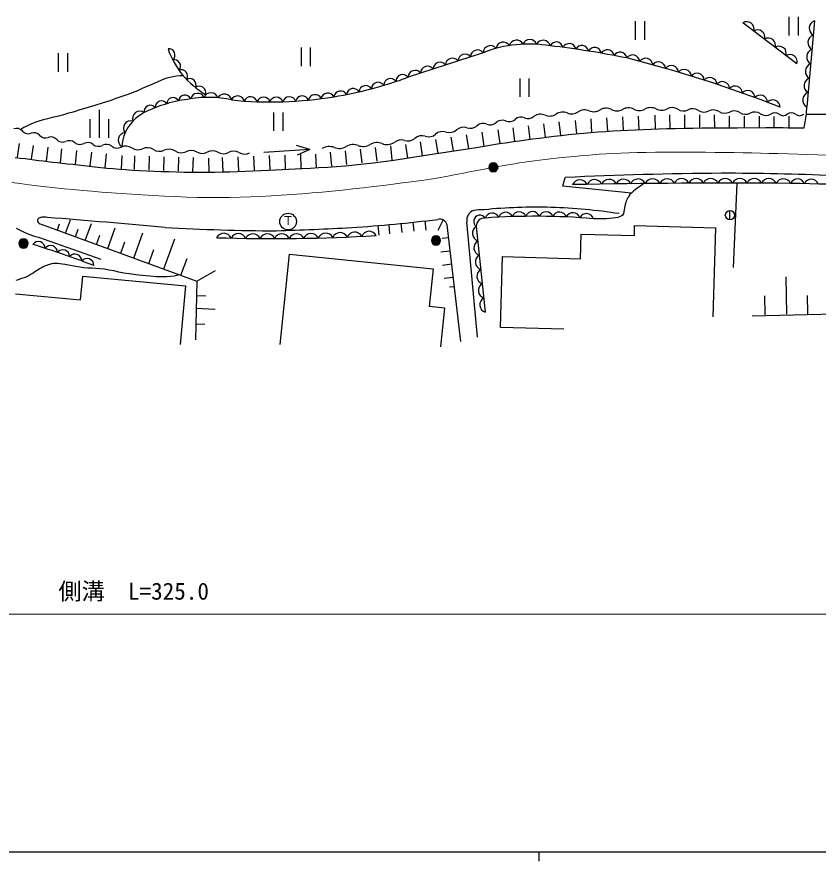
# Model space of a CAD drawing. Units: millimetres, scale not verified. Extents: x 40000 to 680000, y 20000 to 380000.
# Drawn here: x 211762 to 298115, y 204000 to 295040 of the extents above; entities that cross this region are included whole.
import ezdxf
from ezdxf.enums import TextEntityAlignment as Align

# ---------------------------------------------------------------- set-up
doc = ezdxf.new("R2010")
doc.units = ezdxf.units.MM
doc.header["$LTSCALE"] = 1000
doc.linetypes.add('CHAIN', pattern=[18.5, 12, -1.5, 3.5, -1.5])
for name, color, linetype, lineweight in [('M-BGD', 7, 'Continuous', 25), ('M-BMK', 2, 'CHAIN', 13), ('M-BMK-SRVR', 3, 'Continuous', 25), ('M-STR-HTXT', 7, 'Continuous', 13), ('M-TTL-BAND', 7, 'Continuous', 25)]:
    doc.layers.add(name, color=color, linetype=linetype, lineweight=lineweight)
doc.styles.add('ＭＳ ゴシック', font='')
doc.styles.get('ＭＳ ゴシック').set_extended_font_data('MS Gothic')

msp = doc.modelspace()

# ---------------------------------------------------------------- hatches: boundary and pattern name
at = {"layer": 'M-BGD'}
for points in [[(257434, 270930, 0.41421), (256934, 271430, 0.41421), (256434, 270930, 0.41421), (256934, 270430, 0.41421)], [(212972, 270612, 1), (211972, 270612, 1)]]:
    msp.add_hatch(color=256, dxfattribs=at).paths.add_polyline_path(points)
at = {"layer": 'M-BMK-SRVR'}
msp.add_hatch(color=256, dxfattribs=at).paths.add_polyline_path([(263615, 278814, 0.41421), (263115, 279314, 0.41421), (262615, 278814, 1)])

# ---------------------------------------------------------------- linework, layer by layer
at = {"layer": 'M-BGD'}
for p, q in [((294972, 295040), (294972, 293040)), ((295972, 295040), (295972, 293040)), ((278391, 294566), (278391, 292566)), ((279391, 294566), (279391, 292566)), ((295820, 289988), (290018, 294409)), ((297736, 294624), (296886, 285335)), ((242386, 291723), (242386, 289723)), ((243386, 291723), (243386, 289723)), ((216211, 291131), (216211, 289131)), ((217211, 291131), (217211, 289131)), ((262007, 291176), (253924, 288544)), ((265955, 288407), (265955, 286407)), ((266955, 288407), (266955, 286407)), ((220660, 282010), (220660, 285010)), ((239425, 284735), (239425, 282735)), ((240425, 284735), (240425, 282735)), ((275436, 282711), (275347, 284139)), ((277140, 282812), (277052, 284244)), ((278846, 282892), (278756, 284349)), ((280503, 284458), (280555, 282957)), ((282157, 283007), (282150, 284466)), ((283763, 283042), (283755, 284474)), ((285368, 283063), (285361, 284482)), ((286973, 283077), (286966, 284491)), ((288579, 283085), (288572, 284348)), ((290184, 283092), (290178, 284336)), ((291790, 283097), (291783, 284334)), ((293395, 283099), (293389, 284313)), ((295001, 283090), (294994, 284333)), ((296854, 284562), (298976, 284555)), ((219660, 282010), (219660, 284010)), ((221660, 282010), (221660, 284010)), ((267079, 281841), (266894, 283284)), ((268728, 282054), (268543, 283496)), ((270379, 282252), (270192, 283707)), ((271946, 283883), (272086, 282436)), ((273733, 282586), (273643, 284033)), ((260468, 280853), (260236, 282335)), ((262128, 281114), (261895, 282595)), ((263586, 282846), (263820, 281379)), ((265432, 281621), (265245, 283073)), ((211828, 279908), (212041, 281393)), ((255489, 280072), (255257, 281554)), ((257149, 280333), (256916, 281815)), ((258808, 280593), (258576, 282075)), ((213342, 279691), (213555, 281176)), ((215113, 280986), (214933, 279464)), ((216459, 279302), (216618, 280794)), ((218061, 279131), (218220, 280623)), ((219663, 278960), (219823, 280451)), ((243332, 280747), (238365, 280426)), ((243332, 280747), (241892, 281168)), ((243332, 280747), (241958, 280144)), ((245716, 278947), (245557, 280439)), ((247339, 279120), (247180, 280612)), ((248961, 279293), (248802, 280785)), ((250584, 279466), (250425, 280958)), ((252207, 279639), (252048, 281131)), ((253659, 281275), (253878, 279819)), ((221266, 278789), (221425, 280280)), ((223056, 280109), (223008, 278613)), ((224442, 278567), (224490, 280066)), ((226015, 278516), (226063, 280016)), ((227589, 278466), (227637, 279965)), ((229162, 278415), (229211, 279914)), ((230736, 278364), (230784, 279864)), ((232424, 279809), (232440, 278299)), ((233993, 278379), (233934, 279878)), ((235676, 278445), (235618, 279944)), ((237360, 278511), (237301, 280010)), ((239043, 278577), (238984, 280076)), ((240726, 278643), (240668, 280142)), ((242410, 278709), (242351, 280207)), ((243950, 280230), (244034, 278771)), ((270617, 276801), (270866, 277716)), ((277994, 276037), (270617, 276801)), ((289368, 277110), (288956, 268031)), ((288616, 273157), (288616, 274157)), ((217003, 271713), (217534, 273167)), ((257695, 273139), (257138, 272006)), ((288616, 273657), (288617, 273658)), ((216324, 272671), (216095, 272044)), ((219124, 270940), (219787, 272757)), ((221557, 270053), (222371, 272287)), ((250791, 271514), (250704, 272536)), ((251835, 272652), (251935, 271657)), ((253134, 272782), (253234, 271787)), ((254434, 272912), (254533, 271917)), ((255733, 273042), (255833, 272047)), ((259608, 260030), (258128, 272617)), ((261414, 260506), (260260, 272944)), ((261279, 272430), (262239, 263189)), ((218064, 271326), (218362, 272144)), ((220340, 270496), (220710, 271509)), ((224355, 269032), (225345, 271747)), ((272495, 268963), (272570, 271612)), ((272570, 271612), (278313, 271450)), ((212472, 270612), (212473, 270612)), ((214076, 271268), (220812, 268920)), ((222956, 269542), (223407, 270780)), ((227582, 267856), (228774, 271123)), ((256934, 270930), (256935, 270931)), ((258293, 271211), (257584, 271127)), ((225969, 268444), (226514, 269939)), ((258461, 269786), (257468, 269669)), ((229447, 267176), (230101, 268969)), ((263876, 261561), (264092, 269200)), ((264092, 269200), (272495, 268963)), ((231170, 266547), (233169, 267675)), ((258628, 268361), (257635, 268244)), ((258796, 266936), (257803, 266820)), ((294746, 262978), (294657, 266991)), ((258394, 265922), (258908, 265983)), ((211617, 265178), (218634, 264510)), ((231130, 265006), (232128, 264957)), ((292401, 262925), (292356, 264971)), ((297014, 263029), (296970, 264998)), ((231094, 263612), (233124, 263513)), ((257878, 263629), (256197, 263801)), ((257454, 259476), (257878, 263629)), ((231051, 261942), (232018, 261896)), ((270728, 261367), (263876, 261561))]:
    msp.add_line(p, q, dxfattribs=at)
for points in [[(229696, 288690), (229319, 288670), (228957, 288632), (228606, 288577), (228260, 288505), (227915, 288416), (227587, 288309), (227279, 288184), (226968, 288043), (226626, 287886), (226230, 287714), (225775, 287520), (225277, 287305), (224744, 287077), (224181, 286847), (223594, 286622), (223291, 286513), (222978, 286403), (222656, 286294), (222328, 286185), (221993, 286075), (221653, 285966), (221310, 285857), (220964, 285748), (220272, 285530), (219919, 285420), (219555, 285307), (219183, 285193), (218807, 285078), (218431, 284965), (218058, 284853), (217694, 284745), (217341, 284642), (217003, 284545), (216685, 284454), (216098, 284300), (215558, 284174), (215057, 284060), (214583, 283940), (214127, 283799), (213690, 283639), (213279, 283470), (212892, 283290), (212526, 283095), (212181, 282882)], [(296611, 283068), (296855, 284576), (296886, 285335)], [(211589, 279893), (212121, 279820), (212638, 279751), (213140, 279685), (213633, 279622), (214121, 279562), (214609, 279503), (215102, 279444), (215603, 279386), (216118, 279328), (216651, 279269), (217207, 279207), (217781, 279143), (219560, 278938), (220178, 278869), (220809, 278802), (221457, 278738), (222121, 278678), (222802, 278622), (223504, 278573), (224228, 278528), (224978, 278486), (225749, 278447), (226537, 278411), (227339, 278378), (228152, 278351), (228971, 278328), (229793, 278311), (230614, 278299), (231432, 278295), (232245, 278297), (233059, 278306), (233874, 278321), (234694, 278341), (235518, 278367), (236350, 278397), (237191, 278431), (238042, 278468), (238906, 278509), (242477, 278685), (243393, 278734), (244320, 278787), (245258, 278847), (246209, 278915), (247172, 278993), (248150, 279082), (249142, 279184), (250174, 279304), (251259, 279444), (252381, 279600), (253521, 279766), (254662, 279938), (255787, 280111), (258892, 280597), (260568, 280852), (261269, 280962), (261902, 281064), (263565, 281338), (264102, 281424), (264661, 281510), (265260, 281597), (265916, 281687), (266621, 281781), (267348, 281877), (268095, 281974), (268859, 282070), (269637, 282165), (270424, 282258), (271219, 282346), (272017, 282429), (272817, 282507), (273613, 282576), (274407, 282639), (275202, 282696), (276000, 282747), (276802, 282794), (277610, 282836), (278426, 282875), (279251, 282910), (280088, 282941), (280937, 282970), (281802, 282997), (282701, 283021), (283643, 283040), (284616, 283055), (285604, 283066), (286593, 283075), (287569, 283081), (289425, 283089), (292478, 283100), (293141, 283099), (293767, 283098), (294355, 283095), (294901, 283091), (295403, 283086), (295857, 283081), (296260, 283074), (296611, 283068)], [(279344, 277067), (279000, 276834), (278696, 276615), (278428, 276411), (278195, 276218), (277994, 276037), (277833, 275871), (277715, 275721), (277626, 275580), (277553, 275444), (277483, 275307), (277422, 275174), (277379, 275050), (277344, 274925), (277311, 274790), (277272, 274638), (277238, 274453), (277216, 274241), (277186, 274025), (277130, 273826), (277029, 273668), (276888, 273555), (276718, 273473), (276514, 273413), (276271, 273368), (275982, 273328), (275649, 273296), (275275, 273276), (274859, 273267), (274400, 273268), (273897, 273276)], [(215059, 273412), (214883, 273433), (214723, 273443), (214578, 273442), (214448, 273432), (214334, 273412), (214235, 273381), (214151, 273337), (214083, 273285), (214031, 273229), (213996, 273172), (213984, 273064), (214018, 272948), (214075, 272848), (214149, 272772), (214246, 272713), (214362, 272676)], [(214362, 272676), (231170, 266547), (231006, 260231)], [(278313, 271450), (278343, 272527), (287046, 272281), (286776, 262702)], [(240144, 259724), (241136, 269443), (256612, 267863), (256197, 263801)], [(229172, 267276), (228983, 267166), (228698, 267085), (228329, 267031), (227887, 267002), (227385, 266996), (226783, 267020), (226073, 267075), (225314, 267151), (224567, 267237), (223892, 267324), (223293, 267418), (222731, 267527), (222199, 267639), (221688, 267742), (221192, 267824), (220714, 267876), (220259, 267908), (219822, 267930), (219396, 267955), (218974, 267994), (218547, 268054), (218122, 268127), (217708, 268204), (217321, 268274), (216970, 268330), (216397, 268412), (216155, 268440), (215926, 268451), (215699, 268441), (215474, 268405), (215258, 268346), (215052, 268271), (214856, 268189), (214669, 268108), (214499, 268028), (214346, 267944), (214199, 267855), (214047, 267760), (213880, 267658), (213697, 267543), (213506, 267416), (213307, 267285), (213098, 267158), (212880, 267043), (212649, 266947), (212406, 266863), (212155, 266784), (211901, 266700), (211651, 266603)], [(218634, 264510), (218879, 267082), (229945, 266029), (229342, 259697)], [(291009, 262791), (304379, 263142), (311012, 262405), (316557, 260229)]]:
    msp.add_lwpolyline(points, dxfattribs=at)
for points in [[(257434, 270930, 0.41421), (256934, 271430, 0.41421), (256434, 270930, 0.41421), (256934, 270430, 0.41421)], [(212972, 270612, 1), (211972, 270612, 1)]]:
    msp.add_lwpolyline(points, format="xyb", close=True, dxfattribs=at)
for centre, radius in [((288616, 273657), 500), ((240990, 272967), 900)]:
    msp.add_circle(centre, radius, dxfattribs=at)
for centre, radius, start, end in [((290427, 293743), 782, 343.83446, 121.54373), ((298018, 293818), 854, 109.27147, 240.27173), ((291588, 292859), 782, 343.83446, 121.54373), ((264178, 291535), 780, 31.54975, 172.56184), ((265601, 291760), 780, 25.37427, 166.38636), ((267040, 291830), 780, 19.19878, 160.21088), ((268478, 291745), 780, 13.0233, 154.03539), ((269901, 291607), 733, 11.33557, 154.62693), ((292748, 291974), 782, 343.83446, 121.54373), ((297876, 292269), 854, 109.27147, 240.27173), ((228115, 290920), 680, 310.48771, 95.6823), ((236663, 294563), 9111, 198.9993, 239.8563), ((261411, 290717), 752, 37.60571, 178.46635), ((266971, 278457), 13654, 80.4416, 111.31903), ((262787, 291159), 780, 37.72524, 178.73733), ((257952, 194555), 98018, 78.50525, 83.38816), ((271278, 291427), 733, 10.52175, 153.81312), ((272653, 291228), 733, 9.70793, 152.9993), ((274024, 291009), 733, 8.89411, 152.18548), ((275393, 290771), 733, 8.0803, 151.37166), ((293909, 291090), 782, 343.83446, 121.54373), ((297735, 290721), 854, 109.27147, 240.27173), ((228720, 289742), 680, 318.65911, 103.8537), ((258717, 289840), 752, 37.60571, 178.46635), ((260064, 290279), 752, 37.60571, 178.46635), ((276757, 290514), 733, 7.26648, 150.55785), ((278119, 290165), 773, 6.13467, 145.10005), ((244969, 160893), 133727, 68.48463, 75.92748), ((279516, 289798), 773, 5.51443, 144.47981), ((295069, 290206), 782, 343.83446, 121.54373), ((256023, 288963), 752, 37.60571, 178.46635), ((257370, 289401), 752, 37.60571, 178.46635), ((280910, 289417), 773, 4.89419, 143.85957), ((282299, 289020), 773, 4.27396, 143.23934), ((297593, 289173), 854, 109.27147, 240.27173), ((229485, 288662), 680, 326.83051, 112.0251), ((253351, 288094), 729, 38.1603, 180.63661), ((254676, 288524), 752, 37.60571, 178.46635), ((283683, 288608), 773, 3.65372, 142.6191), ((285064, 288182), 773, 3.03348, 141.99886), ((230397, 287702), 680, 335.00191, 120.1965), ((239015, 328806), 42933, 279.2666, 290.31953), ((250705, 287257), 729, 34.47599, 176.9523), ((252035, 287654), 729, 36.31814, 178.79445), ((286439, 287740), 773, 2.41324, 141.37862), ((287810, 287284), 773, 1.79301, 140.75839), ((297451, 287625), 854, 109.27147, 240.27173), ((231241, 286012), 784, 25.7025, 167.1091), ((231436, 286881), 680, 343.17331, 128.3679), ((232682, 286075), 784, 17.87977, 159.28638), ((245278, 286097), 732, 27.27748, 169.42084), ((246649, 286324), 729, 28.94953, 171.42583), ((248011, 286591), 729, 30.79168, 173.26799), ((249363, 286902), 729, 32.63384, 175.11014), ((289176, 286813), 773, 1.17277, 140.13815), ((290536, 286327), 773, 0.55253, 139.51791), ((297310, 286077), 854, 109.27147, 240.27173), ((232142, 271322), 14958, 96.39606, 116.46043), ((227345, 285306), 674, 32.61967, 185.25292), ((228586, 285672), 674, 27.60358, 180.23682), ((229854, 285928), 674, 22.58749, 175.22073), ((232420, 275507), 10855, 76.849, 100.31716), ((234118, 285941), 784, 10.05705, 151.46366), ((235561, 285785), 732, 14.26134, 156.4047), ((239050, 328533), 42659, 264.40329, 279.27888), ((236949, 285694), 732, 16.12079, 158.26415), ((238341, 285649), 732, 17.98023, 160.1236), ((239733, 285648), 732, 19.83968, 161.98305), ((241124, 285693), 732, 21.69913, 163.84249), ((242513, 285783), 732, 23.55858, 165.70194), ((243898, 285918), 732, 25.41803, 167.56139), ((291891, 285826), 773, 359.93229, 138.89767), ((293241, 285311), 773, 359.31206, 138.27744), ((226140, 284833), 674, 37.63576, 190.26901), ((272963, 283747), 1261, 67.3974, 123.85609), ((273932, 286075), 1261, 247.3974, 303.85609), ((275254, 283902), 1285, 62.87338, 118.79531), ((276426, 286189), 1285, 242.87338, 298.79531), ((277664, 283937), 1285, 62.87338, 118.79531), ((278835, 286224), 1285, 242.87338, 298.79531), ((280073, 283972), 1285, 62.87338, 118.79531), ((281245, 286259), 1285, 242.87338, 298.79531), ((282371, 284139), 1116, 56.88691, 116.99296), ((283590, 286008), 1116, 236.88691, 296.99296), ((284602, 284020), 1116, 56.88691, 116.99296), ((286834, 283900), 1116, 56.88691, 116.99296), ((227487, 280765), 4430, 116.97193, 175.93214), ((225006, 284081), 788, 53.26044, 200.33683), ((266110, 283261), 972, 67.15408, 131.66436), ((266865, 285052), 972, 247.15408, 311.66436), ((268214, 283279), 1261, 67.3974, 123.85609), ((269183, 285607), 1261, 247.3974, 303.85609), ((270588, 283513), 1261, 67.3974, 123.85609), ((271558, 285841), 1261, 247.3974, 303.85609), ((285822, 285889), 1116, 236.88691, 296.99296), ((288053, 285770), 1116, 236.88691, 296.99296), ((289066, 283781), 1116, 56.88691, 116.99296), ((290285, 285650), 1116, 236.88691, 296.99296), ((291298, 283662), 1116, 56.88691, 116.99296), ((292517, 285531), 1116, 236.88691, 296.99296), ((293467, 283957), 729, 52.59148, 127.40852), ((294353, 285116), 729, 232.59148, 307.40852), ((295239, 283957), 729, 52.59148, 127.40852), ((296125, 285116), 729, 232.59148, 307.40852), ((224035, 283054), 788, 72.91384, 219.99023), ((259894, 281976), 1161, 72.07836, 130.97327), ((260609, 284185), 1161, 252.07836, 310.97327), ((262016, 282582), 972, 67.15408, 131.66436), ((262771, 284374), 972, 247.15408, 311.66436), ((264063, 282922), 972, 67.15408, 131.66436), ((264818, 284713), 972, 247.15408, 311.66436), ((211737, 282180), 830, 41.14729, 111.12178), ((212987, 283273), 830, 221.14729, 291.12178), ((213585, 281724), 830, 41.14729, 111.12178), ((214835, 282816), 830, 221.14729, 291.12178), ((223466, 281759), 788, 92.56724, 239.64363), ((255420, 281063), 1161, 72.07836, 130.97327), ((256134, 283273), 1161, 252.07836, 310.97327), ((257657, 281519), 1161, 72.07836, 130.97327), ((258371, 283729), 1161, 252.07836, 310.97327), ((215433, 281268), 830, 41.14729, 111.12178), ((216683, 282360), 830, 221.14729, 291.12178), ((217407, 280773), 917, 51.08347, 117.5617), ((218559, 282200), 917, 231.08347, 297.5617), ((219407, 280574), 917, 51.08347, 117.5617), ((250590, 280004), 1477, 68.60647, 120.70622), ((251667, 282753), 1477, 248.60647, 300.70622), ((253183, 280607), 1161, 72.07836, 130.97327), ((253897, 282816), 1161, 252.07836, 310.97327), ((220559, 282001), 917, 231.08347, 297.5617), ((221407, 280376), 917, 51.08347, 117.5617), ((222559, 281802), 917, 231.08347, 297.5617), ((223491, 279892), 1210, 57.13715, 114.8144), ((224804, 281924), 1210, 237.13715, 294.8144), ((225819, 279728), 1210, 57.13715, 114.8144), ((227131, 281760), 1210, 237.13715, 294.8144), ((228147, 279564), 1210, 57.13715, 114.8144), ((229459, 281596), 1210, 237.13715, 294.8144), ((230524, 279469), 1170, 59.79595, 118.45024), ((231702, 281492), 1170, 239.79595, 298.45024), ((232817, 279434), 1170, 59.79595, 118.45024), ((233995, 281457), 1170, 239.79595, 298.45024), ((235110, 279399), 1170, 59.79595, 118.45024), ((236288, 281422), 1170, 239.79595, 298.45024), ((245420, 279582), 1477, 68.60647, 120.70622), ((246497, 282332), 1477, 248.60647, 300.70622), ((248005, 279793), 1477, 68.60647, 120.70622), ((249082, 282543), 1477, 248.60647, 300.70622), ((290658, -141713), 419896, 90.4054, 92.70168), ((287871, 7416), 270757, 87.48255, 90.03878), ((287841, -533583), 810695, 89.48322, 91.1442), ((272443, 276601), 863, 25.95324, 156.22443), ((274009, 276630), 863, 25.84251, 156.1137), ((275574, 276655), 863, 25.73178, 156.00297), ((277140, 276677), 863, 25.62104, 155.89224), ((278706, 276696), 863, 25.51031, 155.7815), ((280272, 276712), 863, 25.39958, 155.67077), ((281838, 276726), 863, 25.28885, 155.56004), ((283404, 276736), 863, 25.17812, 155.44931), ((284970, 276743), 863, 25.06738, 155.33858), ((286536, 276747), 863, 24.95665, 155.22784), ((288103, 276748), 863, 24.84592, 155.11711), ((289669, 276746), 863, 24.73519, 155.00638), ((291235, 276741), 863, 24.62445, 154.89565), ((292801, 276733), 863, 24.51372, 154.78492), ((294367, 276721), 863, 24.40299, 154.67418), ((295889, 276769), 798, 20.87414, 157.21747), ((291975, 41803), 235297, 85.25861, 89.22615), ((297368, 276740), 798, 20.51346, 156.85678), ((261358, 273120), 1112, 109.16228, 189.12466), ((261929, 268460), 5788, 88.04382, 99.30518), ((267766, 216555), 57964, 88.43755, 95.58337), ((267341, 273257), 780, 20.99321, 159.473), ((267313, 212313), 62218, 81.34138, 88.12694), ((119159, -929502), 1206731, 84.83713, 85.44183), ((235900, 447010), 175101, 273.91189, 276.96044), ((257326, 272392), 833, 15.67074, 104.3319), ((261669, 272980), 675, 32.43833, 234.69748), ((262149, 272476), 871, 84.11368, 183.02213), ((262984, 273112), 780, 24.34639, 162.82618), ((267644, 198757), 74781, 85.20334, 94.14515), ((264435, 273189), 780, 23.22867, 161.70845), ((265888, 273237), 780, 22.11094, 160.59072), ((268794, 273249), 780, 19.87549, 158.35527), ((270247, 273212), 780, 18.75776, 157.23754), ((271699, 273147), 780, 17.64003, 156.11982), ((273149, 273054), 780, 16.52231, 155.00209), ((216610, 280653), 9720, 239.62411, 254.88766), ((240642, 502648), 230676, 266.79604, 269.77098), ((222186, 783598), 511925, 271.96282, 272.87311), ((261707, 271696), 849, 120.217, 251.63487), ((234065, 270840), 863, 23.45687, 153.5167), ((239235, 466545), 195410, 268.25751, 273.30146), ((235631, 270805), 863, 23.91541, 153.97524), ((237198, 270783), 863, 24.37395, 154.43378), ((238765, 270773), 863, 24.83249, 154.89232), ((240331, 270775), 863, 25.29103, 155.35086), ((241898, 270790), 863, 25.74957, 155.8094), ((243465, 270818), 863, 26.20811, 156.26794), ((245031, 270858), 863, 26.66665, 156.72648), ((246597, 270910), 863, 27.12519, 157.18503), ((248162, 270976), 863, 27.58373, 157.64357), ((249727, 271053), 863, 28.04227, 158.10211), ((180493, 165067), 110478, 69.01954, 72.62772), ((214072, 270074), 733, 0.62163, 143.91217), ((261867, 270156), 849, 120.217, 251.63487), ((215392, 269643), 733, 359.9, 143.19053), ((216706, 269195), 733, 359.17836, 142.4689), ((218015, 268731), 733, 358.45673, 141.74726), ((219318, 268250), 733, 357.73509, 141.02563), ((262027, 268615), 849, 120.217, 251.63487), ((262187, 267075), 849, 120.217, 251.63487), ((262346, 265535), 849, 120.217, 251.63487), ((262506, 263995), 849, 120.217, 251.63487)]:
    msp.add_arc(centre, radius, start, end, dxfattribs=at)
at = {"layer": 'M-BMK'}
for points in [[(263606, 278909), (263658, 278919), (264055, 278991), (264480, 279063), (264942, 279137), (265432, 279211), (265937, 279287), (266456, 279363), (266990, 279439), (267539, 279514), (268104, 279588), (268684, 279661), (269281, 279731), (269894, 279798), (270523, 279862), (271806, 279988), (272460, 280049), (273127, 280109), (273815, 280166), (274526, 280220), (275265, 280270), (276038, 280314), (276850, 280352), (277704, 280384), (278614, 280408), (279581, 280427), (280596, 280439), (281645, 280447), (282719, 280450), (283807, 280449), (284897, 280445), (285978, 280438), (287038, 280429), (288068, 280419), (289060, 280407), (290021, 280391), (290963, 280372), (291896, 280349), (292831, 280325), (293778, 280298), (299110, 280141)], [(211201, 277179), (212119, 277055), (213049, 276936), (213984, 276821), (214929, 276711), (215884, 276606), (216851, 276506), (217833, 276410), (218831, 276318), (219848, 276232), (220885, 276150), (221945, 276072), (223037, 275997), (224162, 275921), (225314, 275847), (226487, 275777), (227673, 275713), (228865, 275657), (230057, 275611), (231241, 275577), (232411, 275557), (233559, 275552), (234693, 275564), (235822, 275591), (236946, 275631), (238065, 275682), (239179, 275744), (240286, 275815), (241388, 275893), (242483, 275976), (243571, 276064), (244652, 276154), (245744, 276252), (246858, 276361), (247981, 276481), (249103, 276607), (250209, 276737), (251289, 276870), (252330, 277002), (253321, 277132), (254248, 277256), (255100, 277371), (255873, 277482), (256577, 277590), (257223, 277696), (257819, 277800), (258374, 277903), (258898, 278002), (259885, 278194), (260367, 278287), (261324, 278462), (261755, 278545), (262156, 278623), (262625, 278717)]]:
    msp.add_lwpolyline(points, dxfattribs=at)
at = {"layer": 'M-BMK-SRVR'}
msp.add_lwpolyline([(263615, 278814, 0.41421), (263115, 279314, 0.41421), (262615, 278814, 1)], format="xyb", close=True, dxfattribs=at)
at = {"layer": 'M-STR-HTXT'}
msp.add_line((72967, 230646), (375732, 230643), dxfattribs=at)
at = {"layer": 'M-TTL-BAND'}
for p, q in [((40000, 205000), (579000, 205000)), ((268000, 205000), (268000, 204000))]:
    msp.add_line(p, q, dxfattribs=at)

# ---------------------------------------------------------------- texts
at = {"layer": 'M-BGD', "style": 'ＭＳ ゴシック'}
msp.add_text('Ｔ', height=924, dxfattribs=at).set_placement((240360, 272337), align=Align.BOTTOM_LEFT)
at = {"layer": 'M-STR-HTXT', "style": 'ＭＳ ゴシック'}
msp.add_text('側溝\u3000L=325.0', height=1833, rotation=359.999, dxfattribs=at).set_placement((224349, 231644), align=Align.BOTTOM_CENTER)

doc.saveas('drawing.dxf')
